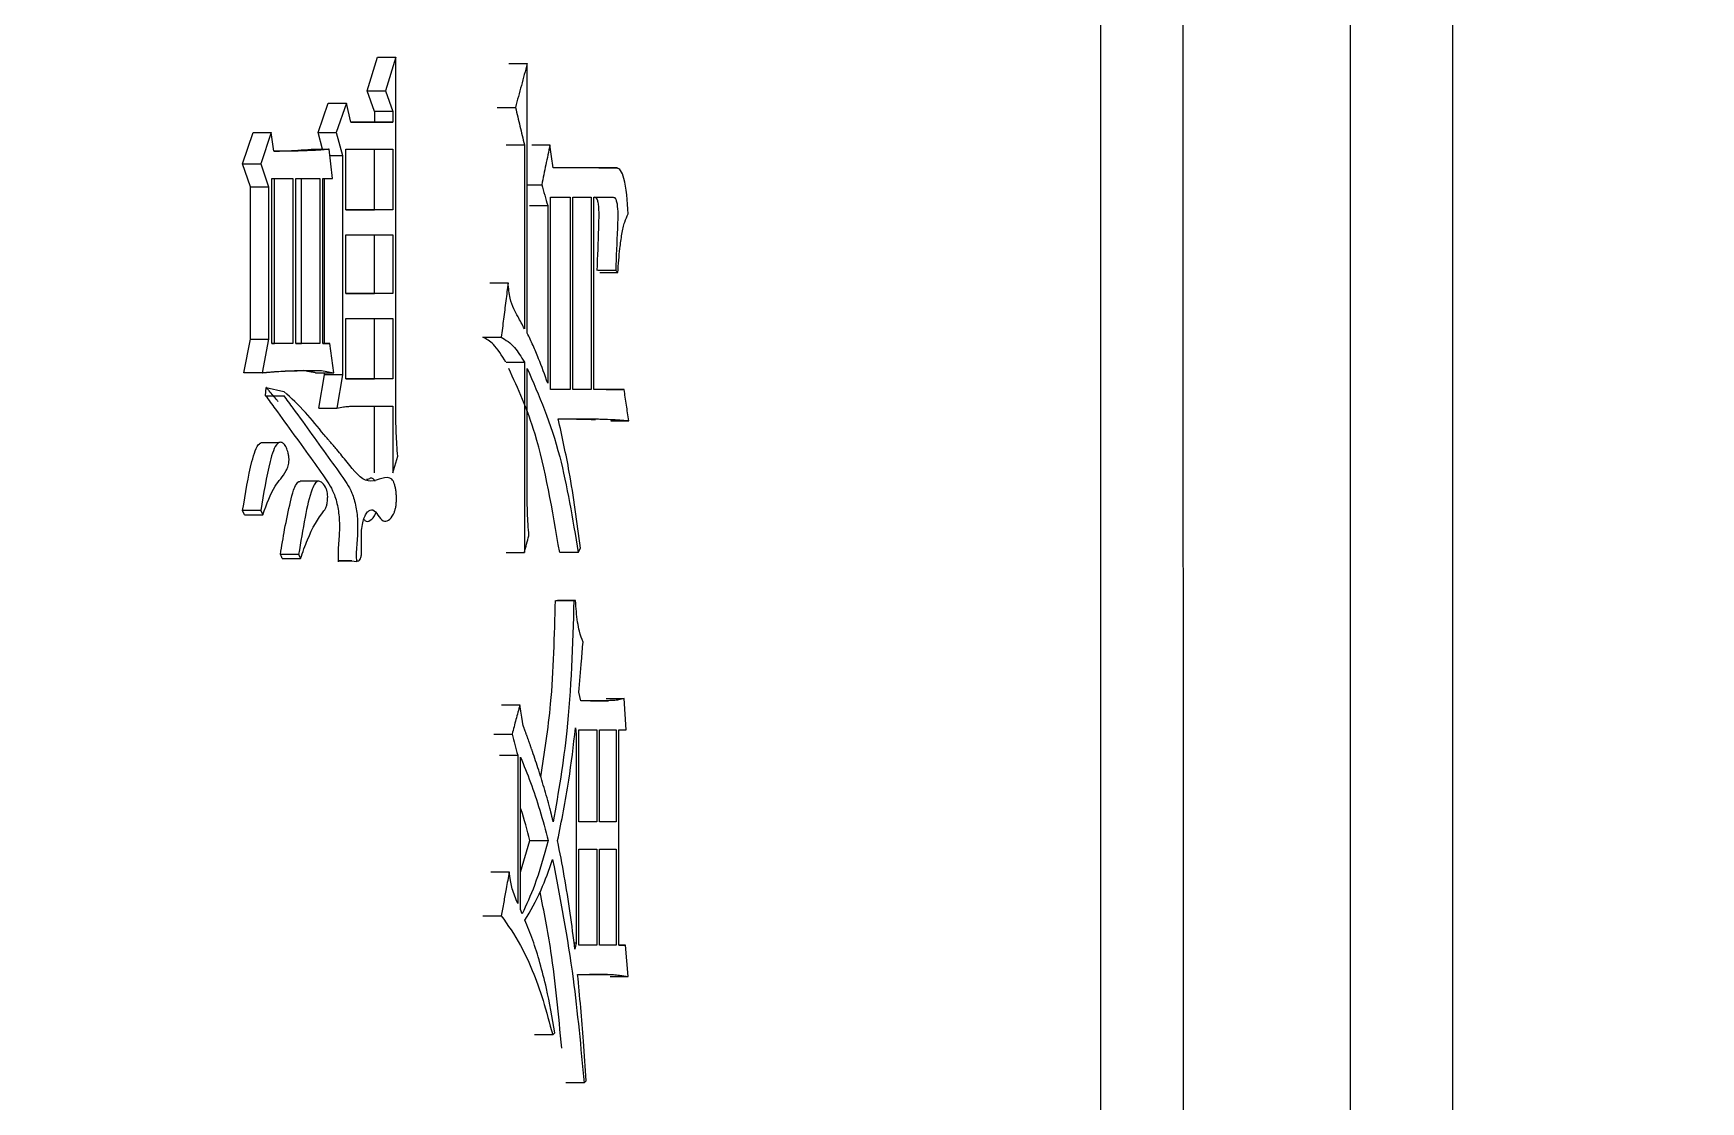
# Model space of a CAD drawing. Header units: millimetres. Extents: x 2371 to 4515, y 843 to 2359.
# Drawn here: x 3296.57 to 3305.2, y 1086.87 to 1092.4 of the extents above; entities that cross this region are included whole.
import ezdxf

# ---------------------------------------------------------------- set-up
doc = ezdxf.new("R2010")
doc.units = ezdxf.units.MM

msp = doc.modelspace()

# ---------------------------------------------------------------- linework, layer by layer
at = {"color": 7, "linetype": 'Continuous', "lineweight": 25}
for p, q in [((3303.9148, 1068.4429), (3303.9148, 1097.7488)), ((3303.3825, 1097.4752), (3303.385, 1068.7377)), ((3302.5178, 1097.0308), (3302.5202, 1068.7386)), ((3302.0921, 1069.9117), (3302.0929, 1096.8125)), ((3298.2949, 1092.1019), (3298.3487, 1092.275)), ((3298.3487, 1092.275), (3298.4434, 1092.275)), ((3298.4434, 1092.275), (3298.3895, 1092.1019)), ((3298.4434, 1090.4252), (3298.4434, 1092.275)), ((3299.0288, 1092.2426), (3299.1232, 1092.2426)), ((3299.1232, 1090.8471), (3299.1232, 1092.2426)), ((3298.2949, 1092.1019), (3298.3895, 1092.1019)), ((3298.3329, 1091.9937), (3298.2949, 1092.1019)), ((3298.3895, 1092.1019), (3298.4276, 1091.9937)), ((3298.0404, 1091.8855), (3298.0925, 1092.037)), ((3298.0925, 1092.037), (3298.1868, 1092.037)), ((3298.1868, 1092.037), (3298.1346, 1091.8855)), ((3298.2096, 1091.9396), (3298.1868, 1092.037)), ((3298.9676, 1092.0154), (3299.0622, 1092.0154)), ((3298.4276, 1091.9937), (3298.3329, 1091.9937)), ((3298.3329, 1091.9937), (3298.3329, 1091.9396)), ((3298.3329, 1091.9396), (3298.4276, 1091.9396)), ((3298.4276, 1091.9937), (3298.4276, 1091.9396)), ((3297.6499, 1091.7233), (3297.7043, 1091.8855)), ((3297.7043, 1091.8855), (3297.7981, 1091.8855)), ((3297.7981, 1091.8855), (3297.7437, 1091.7233)), ((3297.8116, 1091.7882), (3297.7981, 1091.8855)), ((3298.0404, 1091.8855), (3298.1346, 1091.8855)), ((3298.0641, 1091.799), (3298.0404, 1091.8855)), ((3298.1346, 1091.8855), (3298.1673, 1091.7666)), ((3298.0043, 1091.799), (3298.0985, 1091.799)), ((3298.115, 1091.6476), (3298.0985, 1091.799)), ((3298.1021, 1091.7666), (3298.1673, 1091.7666)), ((3298.1673, 1091.7666), (3298.1673, 1090.6307)), ((3298.1836, 1091.4853), (3298.1836, 1091.799)), ((3298.1836, 1091.799), (3298.4276, 1091.799)), ((3298.3329, 1091.4853), (3298.3329, 1091.799)), ((3298.4276, 1091.799), (3298.4276, 1091.4853)), ((3299.0142, 1091.8207), (3299.1087, 1091.8207)), ((3299.1087, 1091.8207), (3299.1087, 1090.8688)), ((3299.1467, 1091.8207), (3299.2408, 1091.8207)), ((3297.6499, 1091.7233), (3297.7437, 1091.7233)), ((3297.6907, 1091.6043), (3297.6499, 1091.7233)), ((3297.7437, 1091.7233), (3297.7845, 1091.6043)), ((3299.5871, 1091.7017), (3299.2579, 1091.7017)), ((3299.4938, 1091.7017), (3299.5871, 1091.7017)), ((3297.6907, 1091.6043), (3297.7845, 1091.6043)), ((3297.6907, 1090.8146), (3297.6907, 1091.6043)), ((3297.7845, 1091.6043), (3297.7845, 1090.8146)), ((3297.8015, 1091.6475), (3297.9094, 1091.6476)), ((3297.8015, 1090.793), (3297.8015, 1091.6475)), ((3297.8154, 1090.793), (3297.8154, 1091.6476)), ((3297.9094, 1091.6476), (3297.9093, 1090.793)), ((3297.9261, 1090.793), (3297.9261, 1091.6476)), ((3297.9261, 1091.6476), (3298.0491, 1091.6476)), ((3297.955, 1090.793), (3297.955, 1091.6476)), ((3298.0491, 1091.6476), (3298.0491, 1090.793)), ((3298.0656, 1091.6476), (3298.115, 1091.6476)), ((3298.0656, 1090.793), (3298.0656, 1091.6476)), ((3298.073, 1090.793), (3298.073, 1091.6476)), ((3299.1232, 1091.6152), (3299.198, 1091.6152)), ((3299.1352, 1091.507), (3299.2294, 1091.507)), ((3299.2294, 1091.507), (3299.2294, 1090.5875)), ((3299.2437, 1090.5551), (3299.2437, 1091.5503)), ((3299.2437, 1091.5503), (3299.3453, 1091.5503)), ((3299.3453, 1091.5503), (3299.3453, 1090.5551)), ((3299.3592, 1090.5551), (3299.3593, 1091.5503)), ((3299.3593, 1091.5503), (3299.4536, 1091.5503)), ((3299.4536, 1091.5503), (3299.4536, 1090.5551)), ((3299.4673, 1091.5503), (3299.5682, 1091.5503)), ((3299.4673, 1090.5551), (3299.4673, 1091.5503)), ((3299.4721, 1091.5503), (3299.5682, 1091.5503)), ((3298.4276, 1091.4853), (3298.1836, 1091.4853)), ((3298.1836, 1091.4853), (3298.3329, 1091.4853)), ((3298.4276, 1091.4853), (3298.3329, 1091.4853)), ((3298.1836, 1091.0526), (3298.1836, 1091.3555)), ((3298.1836, 1091.3555), (3298.4276, 1091.3555)), ((3298.3329, 1091.0526), (3298.3329, 1091.3555)), ((3298.4276, 1091.3555), (3298.4276, 1091.0526)), ((3299.5817, 1091.1717), (3299.4884, 1091.1717)), ((3299.4992, 1091.1608), (3299.5925, 1091.1608)), ((3299.5817, 1091.1717), (3299.5925, 1091.1608)), ((3298.9295, 1091.1068), (3299.0241, 1091.1068)), ((3298.4276, 1091.0526), (3298.1836, 1091.0526)), ((3298.1836, 1091.0526), (3298.3329, 1091.0526)), ((3298.4276, 1091.0526), (3298.3329, 1091.0526)), ((3298.1836, 1090.6091), (3298.1836, 1090.9228)), ((3298.1836, 1090.9228), (3298.4276, 1090.9228)), ((3298.3329, 1090.6091), (3298.3329, 1090.9228)), ((3298.4276, 1090.9228), (3298.4275, 1090.6091)), ((3297.6567, 1090.6415), (3297.6907, 1090.8146)), ((3297.6907, 1090.8146), (3297.7845, 1090.8146)), ((3297.7845, 1090.8146), (3297.7505, 1090.6415)), ((3298.8935, 1090.8254), (3298.9888, 1090.8254)), ((3297.9093, 1090.793), (3297.8015, 1090.793)), ((3297.8015, 1090.793), (3297.8154, 1090.793)), ((3297.9093, 1090.793), (3297.8154, 1090.793)), ((3298.0491, 1090.793), (3297.9261, 1090.793)), ((3297.9261, 1090.793), (3297.955, 1090.793)), ((3298.0491, 1090.793), (3297.955, 1090.793)), ((3298.1018, 1090.793), (3298.0656, 1090.793)), ((3298.0656, 1090.793), (3298.1018, 1090.793)), ((3298.1215, 1090.6416), (3298.1018, 1090.793)), ((3297.7505, 1090.6415), (3297.6567, 1090.6415)), ((3297.9649, 1090.6524), (3298.059, 1090.6524)), ((3298.0273, 1090.6416), (3298.1215, 1090.6416)), ((3298.0436, 1090.4577), (3298.073, 1090.6307)), ((3298.059, 1090.6524), (3298.1215, 1090.6416)), ((3298.073, 1090.6307), (3298.073, 1090.6416)), ((3298.1673, 1090.6307), (3298.073, 1090.6307)), ((3298.1673, 1090.6307), (3298.1379, 1090.4577)), ((3299.0142, 1090.6957), (3299.1087, 1090.6957)), ((3299.1087, 1090.6957), (3299.1087, 1089.7113)), ((3299.1232, 1090.0142), (3299.1232, 1090.6632)), ((3297.7684, 1090.5225), (3297.7718, 1090.5658)), ((3297.7718, 1090.5658), (3297.864, 1090.5442)), ((3298.4275, 1090.6091), (3298.1836, 1090.6091)), ((3298.1836, 1090.6091), (3298.3329, 1090.6091)), ((3298.4275, 1090.6091), (3298.3329, 1090.6091)), ((3299.3453, 1090.5551), (3299.2437, 1090.5551)), ((3299.3453, 1090.5551), (3299.2513, 1090.5551)), ((3299.4536, 1090.5551), (3299.3592, 1090.5551)), ((3299.4536, 1090.5551), (3299.3599, 1090.5551)), ((3299.6247, 1090.5551), (3299.4673, 1090.5551)), ((3299.5315, 1090.5551), (3299.6247, 1090.5551)), ((3298.0436, 1090.4577), (3298.1379, 1090.4577)), ((3298.3329, 1090.1223), (3298.3329, 1090.4685)), ((3298.4275, 1090.4685), (3298.4275, 1090.1223)), ((3299.5556, 1090.3928), (3299.6488, 1090.3928)), ((3297.8377, 1090.2791), (3297.7438, 1090.2791)), ((3298.4275, 1090.1223), (3298.4528, 1090.2089)), ((3298.0429, 1090.0797), (3297.9476, 1090.0797)), ((3297.6601, 1089.906), (3297.6499, 1089.9276)), ((3297.6601, 1089.906), (3297.7539, 1089.906)), ((3297.7436, 1089.9276), (3297.7539, 1089.906)), ((3297.9394, 1089.7005), (3297.8454, 1089.7005)), ((3297.8554, 1089.6789), (3297.9494, 1089.6789)), ((3299.0142, 1089.7113), (3299.1087, 1089.7113)), ((3299.3871, 1089.7113), (3299.2933, 1089.7113)), ((3299.3871, 1089.7113), (3299.3982, 1089.7329)), ((3298.2157, 1089.668), (3298.1508, 1089.668)), ((3299.2709, 1089.4625), (3299.3648, 1089.4625)), ((3299.3732, 1089.4625), (3299.2793, 1089.4625)), ((3299.3732, 1089.4625), (3299.3648, 1089.4625)), ((3299.401, 1088.9433), (3299.3899, 1088.9866)), ((3298.9909, 1088.9216), (3299.0854, 1088.9216)), ((3299.5438, 1088.9433), (3299.401, 1088.9433)), ((3299.4504, 1088.9433), (3299.5438, 1088.9433)), ((3299.5315, 1088.9541), (3299.6247, 1088.9541)), ((3298.95, 1088.7702), (3299.0446, 1088.7702)), ((3299.376, 1088.7702), (3299.3759, 1087.6885)), ((3299.3899, 1088.7918), (3299.4838, 1088.7919)), ((3299.3899, 1088.3159), (3299.3899, 1088.7918)), ((3299.4838, 1088.7919), (3299.4838, 1088.3159)), ((3299.4974, 1088.3159), (3299.4974, 1088.7919)), ((3299.4974, 1088.7919), (3299.5844, 1088.7919)), ((3299.5844, 1088.7919), (3299.5843, 1088.3159)), ((3299.5978, 1088.7919), (3299.6354, 1088.7919)), ((3299.5978, 1087.6777), (3299.5978, 1088.7919)), ((3298.9792, 1088.662), (3299.0738, 1088.662)), ((3299.0738, 1088.662), (3299.0738, 1087.894)), ((3299.0883, 1087.8615), (3299.0883, 1088.6512)), ((3299.4838, 1088.3159), (3299.3899, 1088.3159)), ((3299.4838, 1088.3159), (3299.3902, 1088.3159)), ((3299.5843, 1088.3159), (3299.4974, 1088.3159)), ((3299.5843, 1088.3159), (3299.4974, 1088.3159)), ((3299.0883, 1088.0551), (3299.1365, 1088.2186)), ((3299.138, 1088.2186), (3299.2322, 1088.2186)), ((3299.3899, 1087.6777), (3299.3899, 1088.1753)), ((3299.3899, 1088.1753), (3299.4837, 1088.1753)), ((3299.4837, 1088.1753), (3299.4837, 1087.6777)), ((3299.4974, 1087.6777), (3299.4974, 1088.1753)), ((3299.4974, 1088.1753), (3299.5843, 1088.1753)), ((3299.5843, 1088.1753), (3299.5843, 1087.6777)), ((3298.9353, 1088.0563), (3299.0299, 1088.0563)), ((3299.097, 1087.8399), (3299.0883, 1087.8615)), ((3299.3759, 1087.6885), (3299.3661, 1087.6885)), ((3299.3759, 1087.6885), (3299.3704, 1087.656)), ((3299.4837, 1087.6777), (3299.3899, 1087.6777)), ((3299.4837, 1087.6777), (3299.3902, 1087.6777)), ((3299.5843, 1087.6777), (3299.4974, 1087.6777)), ((3299.5843, 1087.6777), (3299.4974, 1087.6777)), ((3299.6327, 1087.6777), (3299.5978, 1087.6777)), ((3299.5978, 1087.6777), (3299.6327, 1087.6777)), ((3299.3843, 1087.5262), (3299.5383, 1087.5262)), ((3299.5383, 1087.5262), (3299.4449, 1087.5262)), ((3299.5529, 1087.5154), (3299.646, 1087.5154)), ((3299.255, 1087.2125), (3299.1608, 1087.2125)), ((3299.255, 1087.2125), (3299.2663, 1087.2233)), ((3299.4176, 1086.9637), (3299.4287, 1086.9745))]:
    msp.add_line(p, q, dxfattribs=at)
at = {"color": 7, "linetype": 'Continuous', "lineweight": 25, "flags": 128}
for points in [[(3299.2579, 1091.7017), (3299.2494, 1091.7612), (3299.2408, 1091.8207)], [(3297.7684, 1090.5225), (3297.8106, 1090.5225), (3297.8364, 1090.5225), (3297.8623, 1090.5225)], [(3297.7436, 1089.9276), (3297.7089, 1089.9276), (3297.6794, 1089.9276), (3297.6499, 1089.9276)], [(3297.8554, 1089.6788), (3297.8529, 1089.6844), (3297.8503, 1089.6899), (3297.8454, 1089.7005)], [(3297.9394, 1089.7005), (3297.942, 1089.695), (3297.9457, 1089.6869), (3297.9494, 1089.6788)], [(3299.1029, 1088.8135), (3299.0958, 1088.8574), (3299.0906, 1088.8895), (3299.0854, 1088.9216)], [(3299.6354, 1088.7919), (3299.63, 1088.873), (3299.6247, 1088.9541)], [(3299.3732, 1088.8027), (3299.3746, 1088.7865), (3299.376, 1088.7702)], [(3299.0446, 1087.9697), (3299.0372, 1088.013), (3299.0299, 1088.0563)], [(3298.8941, 1087.8291), (3298.9175, 1087.8291), (3298.9416, 1087.8291), (3298.9888, 1087.8291)], [(3299.646, 1087.5154), (3299.6394, 1087.5965), (3299.6327, 1087.6777)], [(3299.4176, 1086.9637), (3299.3786, 1086.9637), (3299.3502, 1086.9637), (3299.3238, 1086.9637)]]:
    msp.add_lwpolyline(points, dxfattribs=at)
at = {"color": 7, "linetype": 'Continuous', "lineweight": 25}
for points, knots in [([(3225.4822, 1078.8051), (3228.0425, 1078.83), (3231.6229, 1078.8648), (3236.8922, 1079.1435), (3241.3566, 1079.4788), (3246.6726, 1080.0445), (3252.2416, 1080.8178), (3258.0551, 1081.8278), (3264.0263, 1083.0839), (3270.1024, 1084.5945), (3276.2403, 1086.3652), (3282.4055, 1088.3994), (3288.5691, 1090.6989), (3294.7059, 1093.2641), (3300.794, 1096.0945), (3306.8136, 1099.1883), (3312.7463, 1102.5429), (3318.5754, 1106.1551), (3324.2852, 1110.0206), (3329.8607, 1114.1348), (3335.288, 1118.492), (3340.5537, 1123.0862), (3345.645, 1127.9107), (3350.5499, 1132.9584), (3355.2568, 1138.2213), (3359.7546, 1143.6913), (3364.0328, 1149.3595), (3368.0815, 1155.2168), (3371.8911, 1161.2534), (3375.4528, 1167.4592), (3378.758, 1173.8239), (3381.7989, 1180.3364), (3384.568, 1186.9857), (3387.0584, 1193.76), (3389.2638, 1200.6477), (3391.1784, 1207.6365), (3392.797, 1214.7141), (3394.1148, 1221.8678), (3395.1277, 1229.0848), (3395.8321, 1236.352), (3396.225, 1243.6562), (3396.3039, 1250.984), (3396.0669, 1258.3221), (3395.5127, 1265.6568), (3394.6406, 1272.9745), (3393.4503, 1280.2615), (3391.9421, 1287.5041), (3390.1171, 1294.6887), (3387.9767, 1301.8015), (3385.5228, 1308.829), (3382.758, 1315.7577), (3379.6853, 1322.574), (3376.3082, 1329.2646), (3372.6306, 1335.8165), (3368.6569, 1342.2165), (3364.3919, 1348.4518), (3359.8408, 1354.5099), (3355.0088, 1360.3782), (3349.9017, 1366.0446), (3344.5251, 1371.4972), (3339.0784, 1376.5448), (3333.605, 1381.197), (3328.1467, 1385.4665), (3322.5218, 1389.5088), (3316.7404, 1393.3172), (3310.8129, 1396.8854), (3304.7505, 1400.2074), (3298.5647, 1403.2776), (3292.2681, 1406.0911), (3285.8744, 1408.6431), (3279.3992, 1410.9292), (3272.8615, 1412.9454), (3266.2866, 1414.6879), (3259.7137, 1416.1528), (3253.2199, 1417.3343), (3246.9304, 1418.2314), (3241.4067, 1418.8148), (3236.5239, 1419.1824), (3231.6998, 1419.4222), (3225.7254, 1419.5393), (3220.2086, 1419.4289), (3214.9394, 1419.1572), (3210.475, 1418.8198), (3205.1589, 1418.2548), (3199.5899, 1417.4813), (3193.7765, 1416.4713), (3187.8052, 1415.2152), (3181.7292, 1413.7046), (3175.5912, 1411.9339), (3169.426, 1409.8997), (3163.2625, 1407.6002), (3157.1256, 1405.035), (3151.0375, 1402.2046), (3145.018, 1399.1109), (3139.0852, 1395.7562), (3133.2561, 1392.144), (3127.5464, 1388.2785), (3121.9708, 1384.1644), (3116.5435, 1379.8072), (3111.2779, 1375.2129), (3106.1865, 1370.3884), (3101.2816, 1365.3408), (3096.5748, 1360.0778), (3092.077, 1354.6078), (3087.7987, 1348.9396), (3083.7501, 1343.0824), (3079.9404, 1337.0457), (3076.3786, 1330.8399), (3073.0739, 1324.4751), (3070.0312, 1317.9632), (3067.2692, 1311.3117), (3064.9321, 1305.0296), (3063.6536, 1300.9245), (3063.0904, 1299.116)], [0, 0, 0, 0, 0.010207, 0.014274, 0.021037, 0.028056, 0.035587, 0.043451, 0.051578, 0.059911, 0.06841, 0.077044, 0.085791, 0.094634, 0.103558, 0.112554, 0.121612, 0.130726, 0.13989, 0.149098, 0.158347, 0.167633, 0.176954, 0.186306, 0.195688, 0.205098, 0.214535, 0.223996, 0.233481, 0.242989, 0.252518, 0.262068, 0.271639, 0.281229, 0.290838, 0.300466, 0.310113, 0.319778, 0.329461, 0.339162, 0.348881, 0.358618, 0.368373, 0.378146, 0.387938, 0.397748, 0.407578, 0.417427, 0.427296, 0.437185, 0.447097, 0.457031, 0.466988, 0.47697, 0.486979, 0.497016, 0.507082, 0.517181, 0.527315, 0.537488, 0.547704, 0.556915, 0.566123, 0.575327, 0.584526, 0.593719, 0.602905, 0.612082, 0.621247, 0.630396, 0.639524, 0.64862, 0.657668, 0.666638, 0.675463, 0.683979, 0.691963, 0.697606, 0.703501, 0.71122, 0.721427, 0.725494, 0.732257, 0.739276, 0.746807, 0.754671, 0.762798, 0.771131, 0.77963, 0.788264, 0.797011, 0.805853, 0.814778, 0.823774, 0.832832, 0.841946, 0.85111, 0.860318, 0.869567, 0.878853, 0.888174, 0.897526, 0.906908, 0.916318, 0.925755, 0.935216, 0.944701, 0.954208, 0.963738, 0.973288, 0.982858, 0.992449, 1, 1, 1, 1]), ([(3299.1232, 1092.2426), (3299.1131, 1092.2047), (3299.0928, 1092.129), (3299.0724, 1092.0532), (3299.0622, 1092.0154)], [0, 0, 0, 0, 0.5, 1, 1, 1, 1]), ([(3299.0622, 1092.0154), (3299.07, 1091.9829), (3299.0855, 1091.918), (3299.101, 1091.8531), (3299.1087, 1091.8207)], [0, 0, 0, 0, 0.500001, 1, 1, 1, 1]), ([(3298.4276, 1091.9396), (3298.3958, 1091.9396), (3298.3238, 1091.9396), (3298.2505, 1091.9396), (3298.2096, 1091.9396)], [0, 0, 0, 0, 0.44202, 1, 1, 1, 1]), ([(3298.2096, 1091.9396), (3298.2104, 1091.9396), (3298.2521, 1091.9396), (3298.2929, 1091.9396), (3298.3329, 1091.9396)], [0, 0, 0, 0, 0.020471, 1, 1, 1, 1]), ([(3298.0985, 1091.799), (3298.097, 1091.7989), (3298.0924, 1091.7984), (3298.0848, 1091.7977), (3298.0756, 1091.7968), (3298.068, 1091.7961), (3298.0619, 1091.7955), (3298.0573, 1091.7951), (3298.0527, 1091.7948), (3298.0481, 1091.7944), (3298.0435, 1091.7941), (3298.0388, 1091.7938), (3298.0342, 1091.7935), (3298.025, 1091.793), (3297.9927, 1091.7913), (3297.9556, 1091.7899), (3297.9229, 1091.7893), (3297.9136, 1091.7892), (3297.9089, 1091.7891), (3297.9042, 1091.789), (3297.8996, 1091.789), (3297.8949, 1091.7889), (3297.8902, 1091.7888), (3297.8855, 1091.7888), (3297.8808, 1091.7887), (3297.8761, 1091.7887), (3297.8715, 1091.7886), (3297.8668, 1091.7886), (3297.8621, 1091.7886), (3297.8574, 1091.7885), (3297.8535, 1091.7885), (3297.8503, 1091.7885), (3297.848, 1091.7884), (3297.8456, 1091.7884), (3297.8433, 1091.7884), (3297.8409, 1091.7884), (3297.8386, 1091.7884), (3297.8362, 1091.7883), (3297.8339, 1091.7883), (3297.8315, 1091.7883), (3297.8291, 1091.7883), (3297.8268, 1091.7883), (3297.8244, 1091.7883), (3297.8221, 1091.7882), (3297.8197, 1091.7882), (3297.8174, 1091.7882), (3297.8147, 1091.7882), (3297.8128, 1091.7882), (3297.8116, 1091.7882)], [0, 0, 0, 0, 0.016204, 0.048613, 0.081022, 0.11343, 0.129634, 0.145839, 0.162043, 0.178247, 0.194452, 0.210656, 0.22686, 0.243065, 0.307882, 0.567153, 0.631971, 0.648175, 0.664379, 0.680584, 0.696788, 0.712992, 0.729197, 0.745401, 0.761605, 0.777809, 0.794014, 0.810218, 0.826422, 0.842627, 0.858831, 0.866933, 0.875035, 0.883137, 0.89124, 0.899342, 0.907444, 0.915546, 0.923648, 0.93175, 0.939853, 0.947955, 0.956057, 0.964159, 0.972261, 0.980363, 0.988466, 1, 1, 1, 1]), ([(3297.8123, 1091.7892), (3297.8308, 1091.7894), (3297.8954, 1091.7902), (3297.959, 1091.7953), (3298.0043, 1091.799)], [0, 0, 0, 0, 0.286199, 1, 1, 1, 1]), ([(3299.2408, 1091.8207), (3299.2337, 1091.7864), (3299.2195, 1091.7179), (3299.2052, 1091.6494), (3299.198, 1091.6152)], [0, 0, 0, 0, 0.499999, 1, 1, 1, 1]), ([(3299.6461, 1091.4637), (3299.6415, 1091.5318), (3299.6351, 1091.6252), (3299.6075, 1091.6941), (3299.5939, 1091.6992), (3299.5871, 1091.7017)], [0, 0, 0, 0, 0.57516, 0.790026, 1, 1, 1, 1]), ([(3299.198, 1091.6152), (3299.2033, 1091.5971), (3299.2138, 1091.5611), (3299.2242, 1091.525), (3299.2294, 1091.507)], [0, 0, 0, 0, 0.500002, 1, 1, 1, 1]), ([(3299.4856, 1091.1717), (3299.4886, 1091.2442), (3299.4925, 1091.3347), (3299.4951, 1091.4432), (3299.4954, 1091.49), (3299.491, 1091.5228), (3299.4858, 1091.5415), (3299.479, 1091.5489), (3299.4744, 1091.5498), (3299.4721, 1091.5503)], [0, 0, 0, 0, 0.5086791, 0.6355929, 0.7626286, 0.8246529, 0.8841163, 0.9426063, 1, 1, 1, 1]), ([(3299.5682, 1091.5503), (3299.5723, 1091.5496), (3299.5789, 1091.5483), (3299.5863, 1091.5276), (3299.5938, 1091.4775), (3299.5879, 1091.3513), (3299.5842, 1091.2431), (3299.5817, 1091.1717)], [0, 0, 0, 0, 0.100649, 0.162017, 0.226226, 0.489486, 1, 1, 1, 1]), ([(3299.5925, 1091.1608), (3299.5956, 1091.2029), (3299.6007, 1091.2719), (3299.6129, 1091.3597), (3299.6267, 1091.4257), (3299.6397, 1091.4512), (3299.6461, 1091.4637)], [0, 0, 0, 0, 0.348454, 0.571203, 0.789125, 1, 1, 1, 1]), ([(3299.0241, 1091.1068), (3299.0202, 1091.0757), (3299.0124, 1091.0133), (3299.0006, 1090.9195), (3298.9928, 1090.8568), (3298.9888, 1090.8254)], [0, 0, 0, 0, 0.331265, 0.665632, 1, 1, 1, 1]), ([(3299.1087, 1090.8688), (3299.0977, 1090.8897), (3299.0795, 1090.9243), (3299.0539, 1090.9709), (3299.0329, 1091.0238), (3299.0271, 1091.0788), (3299.0241, 1091.1067)], [0, 0, 0, 0, 0.334928, 0.552034, 0.77193, 1, 1, 1, 1]), ([(3299.0132, 1090.6957), (3298.9919, 1090.7308), (3298.954, 1090.7932), (3298.9119, 1090.8156), (3298.8935, 1090.8254)], [0, 0, 0, 0, 0.562835, 1, 1, 1, 1]), ([(3298.9888, 1090.8254), (3299.0122, 1090.8114), (3299.0542, 1090.7863), (3299.092, 1090.7235), (3299.1087, 1090.6957)], [0, 0, 0, 0, 0.556867, 1, 1, 1, 1]), ([(3299.2294, 1090.5875), (3299.2139, 1090.6307), (3299.1893, 1090.6991), (3299.1533, 1090.7833), (3299.1332, 1090.8258), (3299.1232, 1090.8471)], [0, 0, 0, 0, 0.460317, 0.729933, 1, 1, 1, 1]), ([(3297.7505, 1090.6415), (3297.7521, 1090.6417), (3297.7546, 1090.6419), (3297.7588, 1090.6423), (3297.7629, 1090.6426), (3297.7679, 1090.6431), (3297.7728, 1090.6435), (3297.7778, 1090.6439), (3297.7828, 1090.6444), (3297.7894, 1090.6449), (3297.7976, 1090.6456), (3297.8075, 1090.6464), (3297.8174, 1090.6472), (3297.8372, 1090.6486), (3297.8602, 1090.6501), (3297.8831, 1090.6511), (3297.8946, 1090.6515), (3297.9027, 1090.6518), (3297.9109, 1090.652), (3297.9207, 1090.6523), (3297.9305, 1090.6525), (3297.9402, 1090.6526), (3297.95, 1090.6527), (3297.9597, 1090.6528), (3297.9695, 1090.6529), (3297.9792, 1090.6529), (3297.9873, 1090.6529), (3297.9938, 1090.6529), (3297.9986, 1090.6529), (3298.0035, 1090.6528), (3298.0083, 1090.6528), (3298.0132, 1090.6528), (3298.018, 1090.6527), (3298.0228, 1090.6527), (3298.0277, 1090.6527), (3298.0325, 1090.6526), (3298.0374, 1090.6526), (3298.0414, 1090.6525), (3298.0446, 1090.6525), (3298.047, 1090.6525), (3298.0494, 1090.6525), (3298.0518, 1090.6524), (3298.0538, 1090.6524), (3298.0562, 1090.6524), (3298.0578, 1090.6524), (3298.059, 1090.6524)], [0, 0, 0, 0, 0.015876, 0.023814, 0.03969, 0.055566, 0.071442, 0.087319, 0.103195, 0.119071, 0.150823, 0.182575, 0.214327, 0.246079, 0.373089, 0.436594, 0.468346, 0.484222, 0.515974, 0.547726, 0.579478, 0.611231, 0.642983, 0.674735, 0.706487, 0.738239, 0.769992, 0.785868, 0.801744, 0.81762, 0.833496, 0.849372, 0.865248, 0.881124, 0.897, 0.912877, 0.928753, 0.944629, 0.952567, 0.960505, 0.968443, 0.976381, 0.984319, 0.988288, 1, 1, 1, 1]), ([(3297.8509, 1090.6495), (3297.877, 1090.6506), (3297.9141, 1090.6521), (3297.9633, 1090.6524), (3297.9714, 1090.6524), (3297.9761, 1090.6524), (3297.9755, 1090.6524), (3297.9754, 1090.6524)], [0, 0, 0, 0, 0.614445, 0.874941, 0.976381, 0.999372, 1, 1, 1, 1]), ([(3298.0273, 1090.6416), (3298.0216, 1090.6425), (3298.0104, 1090.6445), (3297.9896, 1090.6481), (3297.9744, 1090.6507), (3297.9649, 1090.6524)], [0, 0, 0, 0, 0.2713542, 0.5427087, 1, 1, 1, 1]), ([(3299.2912, 1089.7113), (3299.2536, 1089.9307), (3299.1872, 1090.3175), (3299.0759, 1090.5588), (3299.0276, 1090.6632)], [0, 0, 0, 0, 0.567143, 1, 1, 1, 1]), ([(3299.1232, 1090.6632), (3299.1838, 1090.5246), (3299.2937, 1090.2736), (3299.3582, 1089.8853), (3299.3871, 1089.7113)], [0, 0, 0, 0, 0.551948, 1, 1, 1, 1]), ([(3297.8337, 1090.4922), (3297.8319, 1090.4944), (3297.8165, 1090.5128), (3297.7972, 1090.5355), (3297.7788, 1090.5573), (3297.7739, 1090.5632), (3297.7724, 1090.565), (3297.7719, 1090.5656), (3297.7718, 1090.5658)], [0, 0, 0, 0, 0.088199, 0.752198, 0.928123, 0.977067, 0.991785, 1, 1, 1, 1]), ([(3298.2452, 1089.668), (3298.2475, 1089.6674), (3298.252, 1089.6663), (3298.2574, 1089.673), (3298.261, 1089.6811), (3298.2639, 1089.6922), (3298.2663, 1089.7163), (3298.2656, 1089.7468), (3298.2648, 1089.7746), (3298.2642, 1089.8028), (3298.266, 1089.8364), (3298.2729, 1089.8736), (3298.2833, 1089.9027), (3298.2961, 1089.9217), (3298.3099, 1089.932), (3298.3288, 1089.933), (3298.3505, 1089.9042), (3298.3763, 1089.8686), (3298.405, 1089.8737), (3298.4255, 1089.8955), (3298.4369, 1089.9224), (3298.4416, 1089.9393), (3298.4448, 1089.9584), (3298.4463, 1089.9793), (3298.4464, 1090.0008), (3298.4449, 1090.0221), (3298.4418, 1090.0422), (3298.4375, 1090.0602), (3298.4322, 1090.0755), (3298.4241, 1090.0908), (3298.3795, 1090.1118), (3298.2993, 1090.0412), (3298.2081, 1090.1571), (3298.1436, 1090.2371), (3298.1097, 1090.2756), (3298.0918, 1090.2964), (3298.0816, 1090.3084), (3298.0437, 1090.354), (3297.9723, 1090.4452), (3297.9017, 1090.5097), (3297.864, 1090.5442)], [0, 0, 0, 0, 0.0073787, 0.0150243, 0.0185756, 0.0221542, 0.0301488, 0.0452853, 0.0551706, 0.0606045, 0.0761177, 0.0914291, 0.1062873, 0.1223904, 0.1379565, 0.1534235, 0.1843059, 0.2154784, 0.2469224, 0.2782932, 0.2869385, 0.2948589, 0.3024354, 0.3101004, 0.3179917, 0.3256944, 0.3335974, 0.342062, 0.35006, 0.3577981, 0.3738098, 0.4991891, 0.6241938, 0.686833, 0.7292145, 0.7420731, 0.749377, 0.7648573, 0.8744701, 1, 1, 1, 1]), ([(3297.7684, 1090.5225), (3297.7849, 1090.5002), (3297.8673, 1090.3883), (3297.9765, 1090.2352), (3298.0778, 1090.095), (3298.1233, 1090.0211), (3298.1435, 1089.9502), (3298.1522, 1089.8686), (3298.1501, 1089.7859), (3298.1422, 1089.7203), (3298.1443, 1089.6762), (3298.145, 1089.6625)], [0, 0, 0, 0, 0.102769, 0.513822, 0.691909, 0.752785, 0.814473, 0.868272, 0.914396, 0.973433, 1, 1, 1, 1]), ([(3297.8609, 1090.5243), (3297.8774, 1090.502), (3297.9599, 1090.3903), (3298.0695, 1090.2379), (3298.1708, 1090.0962), (3298.2168, 1090.0231), (3298.2375, 1089.9526), (3298.2465, 1089.8709), (3298.2447, 1089.7872), (3298.2366, 1089.7209), (3298.2387, 1089.6762), (3298.2394, 1089.6625)], [0, 0, 0, 0, 0.102395, 0.511938, 0.690628, 0.751585, 0.813368, 0.867382, 0.913423, 0.973554, 1, 1, 1, 1]), ([(3298.1379, 1090.4577), (3298.1494, 1090.4603), (3298.1683, 1090.4645), (3298.1943, 1090.4671), (3298.2088, 1090.468), (3298.216, 1090.4685)], [0, 0, 0, 0, 0.443386, 0.721661, 1, 1, 1, 1]), ([(3298.216, 1090.4685), (3298.2516, 1090.4685), (3298.3228, 1090.4685), (3298.3926, 1090.4685), (3298.4275, 1090.4685)], [0, 0, 0, 0, 0.499996, 1, 1, 1, 1]), ([(3298.4528, 1090.2089), (3298.4497, 1090.2486), (3298.4441, 1090.3198), (3298.4436, 1090.3929), (3298.4434, 1090.4252)], [0, 0, 0, 0, 0.558835, 1, 1, 1, 1]), ([(3299.2833, 1090.4036), (3299.2926, 1090.4036), (3299.3041, 1090.4035), (3299.3168, 1090.4034), (3299.3226, 1090.4034), (3299.3283, 1090.4033), (3299.3341, 1090.4033), (3299.3398, 1090.4033), (3299.3455, 1090.4032), (3299.3513, 1090.4032), (3299.357, 1090.4032), (3299.365, 1090.4031), (3299.3741, 1090.403), (3299.3855, 1090.403), (3299.3969, 1090.4029), (3299.4083, 1090.4028), (3299.4196, 1090.4027), (3299.4309, 1090.4026), (3299.4422, 1090.4025), (3299.4535, 1090.4024), (3299.4648, 1090.4023), (3299.476, 1090.4022), (3299.4872, 1090.402), (3299.5119, 1090.4018), (3299.5386, 1090.4009), (3299.5652, 1090.3994), (3299.5785, 1090.3985), (3299.5895, 1090.3977), (3299.5984, 1090.397), (3299.605, 1090.3965), (3299.6116, 1090.396), (3299.6181, 1090.3954), (3299.6247, 1090.3949), (3299.6302, 1090.3944), (3299.6358, 1090.3939), (3299.6417, 1090.3934), (3299.6464, 1090.393), (3299.6488, 1090.3928)], [0, 0, 0, 0, 0.073851, 0.092313, 0.101545, 0.120007, 0.13847, 0.147702, 0.166164, 0.184627, 0.193858, 0.212321, 0.249246, 0.267709, 0.304634, 0.34156, 0.360022, 0.396948, 0.433873, 0.452336, 0.489261, 0.526187, 0.544649, 0.581575, 0.729279, 0.766204, 0.803129, 0.840055, 0.858517, 0.87698, 0.895443, 0.913906, 0.932368, 0.950831, 0.960062, 0.980031, 1, 1, 1, 1]), ([(3299.3982, 1089.7329), (3299.3808, 1089.8674), (3299.3497, 1090.106), (3299.3035, 1090.3131), (3299.2833, 1090.4036)], [0, 0, 0, 0, 0.563405, 1, 1, 1, 1]), ([(3299.3063, 1090.4028), (3299.3455, 1090.4023), (3299.4057, 1090.4014), (3299.4531, 1090.3999), (3299.4773, 1090.3987), (3299.4761, 1090.3988), (3299.4761, 1090.3988)], [0, 0, 0, 0, 0.589994, 0.905714, 0.998278, 1, 1, 1, 1]), ([(3297.7539, 1089.906), (3297.7742, 1089.961), (3297.8103, 1090.0584), (3297.8616, 1090.1051), (3297.8842, 1090.1527), (3297.889, 1090.1731), (3297.8907, 1090.1911), (3297.889, 1090.2104), (3297.8844, 1090.2318), (3297.8758, 1090.2562), (3297.8626, 1090.2771), (3297.8463, 1090.2832), (3297.8272, 1090.2756), (3297.8078, 1090.2395), (3297.7761, 1090.1259), (3297.758, 1090.0155), (3297.7436, 1089.9276)], [0, 0, 0, 0, 0.207426, 0.367179, 0.400689, 0.416558, 0.431268, 0.448073, 0.466649, 0.497247, 0.53852, 0.578669, 0.62014, 0.682425, 0.747233, 1, 1, 1, 1]), ([(3297.6499, 1089.9276), (3297.6643, 1090.0159), (3297.6823, 1090.1269), (3297.714, 1090.2387), (3297.7308, 1090.2733), (3297.7418, 1090.2767), (3297.7445, 1090.2776)], [0, 0, 0, 0, 0.631101, 0.79287, 0.948278, 1, 1, 1, 1]), ([(3297.8454, 1089.7005), (3297.8525, 1089.744), (3297.8679, 1089.8384), (3297.8911, 1089.9485), (3297.911, 1090.0295), (3297.9274, 1090.066), (3297.9401, 1090.0806), (3297.9471, 1090.0786), (3297.9481, 1090.0783)], [0, 0, 0, 0, 0.286836, 0.622371, 0.77209, 0.876707, 0.981619, 1, 1, 1, 1]), ([(3297.9494, 1089.6789), (3297.9613, 1089.7124), (3297.997, 1089.8138), (3298.0432, 1089.8932), (3298.0792, 1089.9369), (3298.0856, 1089.9543), (3298.0893, 1089.9756), (3298.0905, 1089.9975), (3298.0894, 1090.0176), (3298.0858, 1090.0353), (3298.0757, 1090.0585), (3298.0599, 1090.075), (3298.0404, 1090.0828), (3298.0232, 1090.0692), (3297.9972, 1090.0132), (3297.9704, 1089.8826), (3297.9504, 1089.7649), (3297.9394, 1089.7005)], [0, 0, 0, 0, 0.118686, 0.359193, 0.382947, 0.402076, 0.42122, 0.441111, 0.455767, 0.470498, 0.490907, 0.5484, 0.590659, 0.633123, 0.67426, 0.821853, 1, 1, 1, 1]), ([(3298.3359, 1090.0775), (3298.3346, 1090.0803), (3298.3313, 1090.0868), (3298.323, 1090.0952), (3298.3124, 1090.0975), (3298.301, 1090.0883), (3298.294, 1090.089), (3298.2904, 1090.0894)], [0, 0, 0, 0, 0.10465, 0.247836, 0.561594, 0.77082, 1, 1, 1, 1]), ([(3299.1318, 1089.7978), (3299.129, 1089.8376), (3299.1238, 1089.9087), (3299.1234, 1089.9819), (3299.1232, 1090.0142)], [0, 0, 0, 0, 0.558835, 1, 1, 1, 1]), ([(3298.2771, 1089.8828), (3298.2813, 1089.8788), (3298.2946, 1089.8659), (3298.3137, 1089.8785), (3298.3303, 1089.8955), (3298.3365, 1089.9104), (3298.3388, 1089.9158)], [0, 0, 0, 0, 0.198082, 0.637662, 0.867691, 1, 1, 1, 1]), ([(3299.1087, 1089.7113), (3299.1125, 1089.7257), (3299.1203, 1089.7546), (3299.128, 1089.7834), (3299.1318, 1089.7978)], [0, 0, 0, 0, 0.5, 1, 1, 1, 1]), ([(3298.2394, 1089.6625), (3298.2235, 1089.6645), (3298.1957, 1089.668), (3298.165, 1089.6682), (3298.1496, 1089.6663), (3298.1458, 1089.6645), (3298.1451, 1089.6635), (3298.145, 1089.6629), (3298.145, 1089.6626), (3298.145, 1089.6625)], [0, 0, 0, 0, 0.493604, 0.861876, 0.955662, 0.982084, 0.991539, 0.995796, 1, 1, 1, 1]), ([(3298.1508, 1089.668), (3298.1495, 1089.668), (3298.1476, 1089.668), (3298.1457, 1089.668), (3298.1453, 1089.668), (3298.1453, 1089.668), (3298.1453, 1089.668), (3298.1509, 1089.668), (3298.1695, 1089.668), (3298.1916, 1089.668), (3298.208, 1089.668), (3298.216, 1089.668)], [0, 0, 0, 0, 0.129284, 0.19753, 0.205182, 0.20766, 0.209322, 0.209922, 0.474182, 0.743585, 1, 1, 1, 1]), ([(3299.1935, 1088.5488), (3299.2128, 1088.6725), (3299.2571, 1088.9567), (3299.2647, 1089.28), (3299.269, 1089.4625)], [0, 0, 0, 0, 0.435329, 1, 1, 1, 1]), ([(3299.3648, 1089.4625), (3299.3577, 1089.231), (3299.3452, 1088.8212), (3299.2843, 1088.4691), (3299.2578, 1088.3159)], [0, 0, 0, 0, 0.56492, 1, 1, 1, 1]), ([(3299.4121, 1089.2462), (3299.4054, 1089.2636), (3299.3943, 1089.2927), (3299.3836, 1089.3503), (3299.377, 1089.4046), (3299.3745, 1089.4431), (3299.3732, 1089.4625)], [0, 0, 0, 0, 0.330275, 0.550122, 0.773937, 1, 1, 1, 1]), ([(3299.3899, 1088.9866), (3299.3948, 1089.0411), (3299.4025, 1089.1273), (3299.4095, 1089.2142), (3299.4121, 1089.2462)], [0, 0, 0, 0, 0.632425, 1, 1, 1, 1]), ([(3299.0854, 1088.9216), (3299.0786, 1088.8964), (3299.065, 1088.8459), (3299.0514, 1088.7954), (3299.0446, 1088.7702)], [0, 0, 0, 0, 0.5, 1, 1, 1, 1]), ([(3299.6247, 1088.9541), (3299.6153, 1088.9517), (3299.5972, 1088.947), (3299.5702, 1088.9443), (3299.5526, 1088.9436), (3299.5438, 1088.9433)], [0, 0, 0, 0, 0.350188, 0.675022, 1, 1, 1, 1]), ([(3299.2578, 1088.3159), (3299.2572, 1088.3183), (3299.2564, 1088.3218), (3299.2552, 1088.3265), (3299.2541, 1088.3313), (3299.2529, 1088.336), (3299.2517, 1088.3407), (3299.2509, 1088.3443), (3299.2497, 1088.349), (3299.2485, 1088.3537), (3299.2474, 1088.3584), (3299.2465, 1088.3619), (3299.2456, 1088.3654), (3299.2444, 1088.3701), (3299.243, 1088.3759), (3299.2415, 1088.3817), (3299.2394, 1088.3898), (3299.2331, 1088.414), (3299.217, 1088.4722), (3299.1988, 1088.5325), (3299.1749, 1088.6081), (3299.1605, 1088.6509), (3299.148, 1088.6869), (3299.1452, 1088.6949), (3299.1425, 1088.7029), (3299.1397, 1088.7108), (3299.1376, 1088.7168), (3299.1355, 1088.7227), (3299.1327, 1088.7306), (3299.1299, 1088.7385), (3299.127, 1088.7464), (3299.1249, 1088.7523), (3299.1232, 1088.7572), (3299.1217, 1088.7611), (3299.1203, 1088.7651), (3299.1189, 1088.769), (3299.1175, 1088.7729), (3299.1165, 1088.7759), (3299.115, 1088.7798), (3299.1136, 1088.7837), (3299.1122, 1088.7876), (3299.1111, 1088.7906), (3299.1101, 1088.7935), (3299.1087, 1088.7974), (3299.1072, 1088.8013), (3299.1058, 1088.8053), (3299.1045, 1088.809), (3299.1035, 1088.8117), (3299.1029, 1088.8135)], [0, 0, 0, 0, 0.012754, 0.019131, 0.025508, 0.038262, 0.044639, 0.051016, 0.057393, 0.070147, 0.076524, 0.082901, 0.089278, 0.095655, 0.108409, 0.121164, 0.127541, 0.153049, 0.255102, 0.459223, 0.51024, 0.714344, 0.727098, 0.739852, 0.76536, 0.778114, 0.790868, 0.803622, 0.816376, 0.841885, 0.854639, 0.867393, 0.880147, 0.886524, 0.892901, 0.905655, 0.912032, 0.918409, 0.924786, 0.93754, 0.943917, 0.950294, 0.956671, 0.963048, 0.975802, 0.982179, 0.988556, 1, 1, 1, 1]), ([(3299.0446, 1088.7702), (3299.0495, 1088.7522), (3299.0592, 1088.7161), (3299.0689, 1088.6801), (3299.0738, 1088.662)], [0, 0, 0, 0, 0.500001, 1, 1, 1, 1]), ([(3299.2805, 1088.2186), (3299.3012, 1088.3205), (3299.3383, 1088.5036), (3299.3625, 1088.7108), (3299.3731, 1088.8027)], [0, 0, 0, 0, 0.556532, 1, 1, 1, 1]), ([(3299.0883, 1088.6512), (3299.1059, 1088.6082), (3299.1407, 1088.5227), (3299.1892, 1088.3792), (3299.2178, 1088.2723), (3299.2322, 1088.2186)], [0, 0, 0, 0, 0.334945, 0.666198, 1, 1, 1, 1]), ([(3299.1365, 1088.2186), (3299.1225, 1088.2738), (3299.1073, 1088.3336), (3299.0897, 1088.3854), (3299.0883, 1088.3894)], [0, 0, 0, 0, 0.923148, 1, 1, 1, 1]), ([(3299.2322, 1088.2186), (3299.2094, 1088.1373), (3299.1689, 1087.993), (3299.1189, 1087.8865), (3299.097, 1087.8399)], [0, 0, 0, 0, 0.56355, 1, 1, 1, 1]), ([(3299.3704, 1087.656), (3299.3624, 1087.719), (3299.3459, 1087.8485), (3299.316, 1088.0368), (3299.2923, 1088.1579), (3299.2805, 1088.2186)], [0, 0, 0, 0, 0.320214, 0.659112, 1, 1, 1, 1]), ([(3299.0299, 1088.0563), (3299.0247, 1088.0274), (3299.0153, 1087.9752), (3299.0015, 1087.8994), (3298.993, 1087.8525), (3298.9888, 1087.8291)], [0, 0, 0, 0, 0.380657, 0.690329, 1, 1, 1, 1]), ([(3299.1115, 1087.8075), (3299.1402, 1087.8558), (3299.1918, 1087.9427), (3299.2355, 1088.0663), (3299.2549, 1088.1211)], [0, 0, 0, 0, 0.556747, 1, 1, 1, 1]), ([(3299.2549, 1088.1211), (3299.2934, 1087.9203), (3299.3625, 1087.5587), (3299.4007, 1087.1468), (3299.4176, 1086.9637)], [0, 0, 0, 0, 0.555577, 1, 1, 1, 1]), ([(3299.0738, 1087.894), (3299.0689, 1087.9066), (3299.0592, 1087.9319), (3299.0494, 1087.9571), (3299.0446, 1087.9697)], [0, 0, 0, 0, 0.499997, 1, 1, 1, 1]), ([(3299.3017, 1087.1437), (3299.2859, 1087.3152), (3299.2593, 1087.6036), (3299.2098, 1087.8528), (3299.1897, 1087.9537)], [0, 0, 0, 0, 0.5950129, 1, 1, 1, 1]), ([(3298.9888, 1087.8291), (3299.0229, 1087.7814), (3299.0794, 1087.7026), (3299.1507, 1087.5493), (3299.2066, 1087.3946), (3299.2388, 1087.2734), (3299.255, 1087.2125)], [0, 0, 0, 0, 0.33491, 0.554084, 0.775731, 1, 1, 1, 1]), ([(3299.2663, 1087.2233), (3299.2526, 1087.3018), (3299.23, 1087.4304), (3299.1898, 1087.5866), (3299.1528, 1087.7063), (3299.1253, 1087.7738), (3299.1115, 1087.8074)], [0, 0, 0, 0, 0.345122, 0.565624, 0.783909, 1, 1, 1, 1]), ([(3299.4287, 1086.9745), (3299.4241, 1087.0432), (3299.4157, 1087.1706), (3299.4005, 1087.3543), (3299.3897, 1087.4689), (3299.3843, 1087.5262)], [0, 0, 0, 0, 0.368755, 0.684174, 1, 1, 1, 1]), ([(3299.5383, 1087.5262), (3299.5488, 1087.5259), (3299.5697, 1087.5252), (3299.6057, 1087.5218), (3299.631, 1087.5178), (3299.646, 1087.5154)], [0, 0, 0, 0, 0.289216, 0.578434, 1, 1, 1, 1])]:
    msp.add_open_spline(points, degree=3, knots=knots, dxfattribs=at)
msp.add_open_spline([(3299.6488, 1090.3928), (3299.6448, 1090.4199), (3299.6368, 1090.474), (3299.6287, 1090.528), (3299.6247, 1090.5551)], degree=3, dxfattribs=at)

doc.saveas('drawing.dxf')
